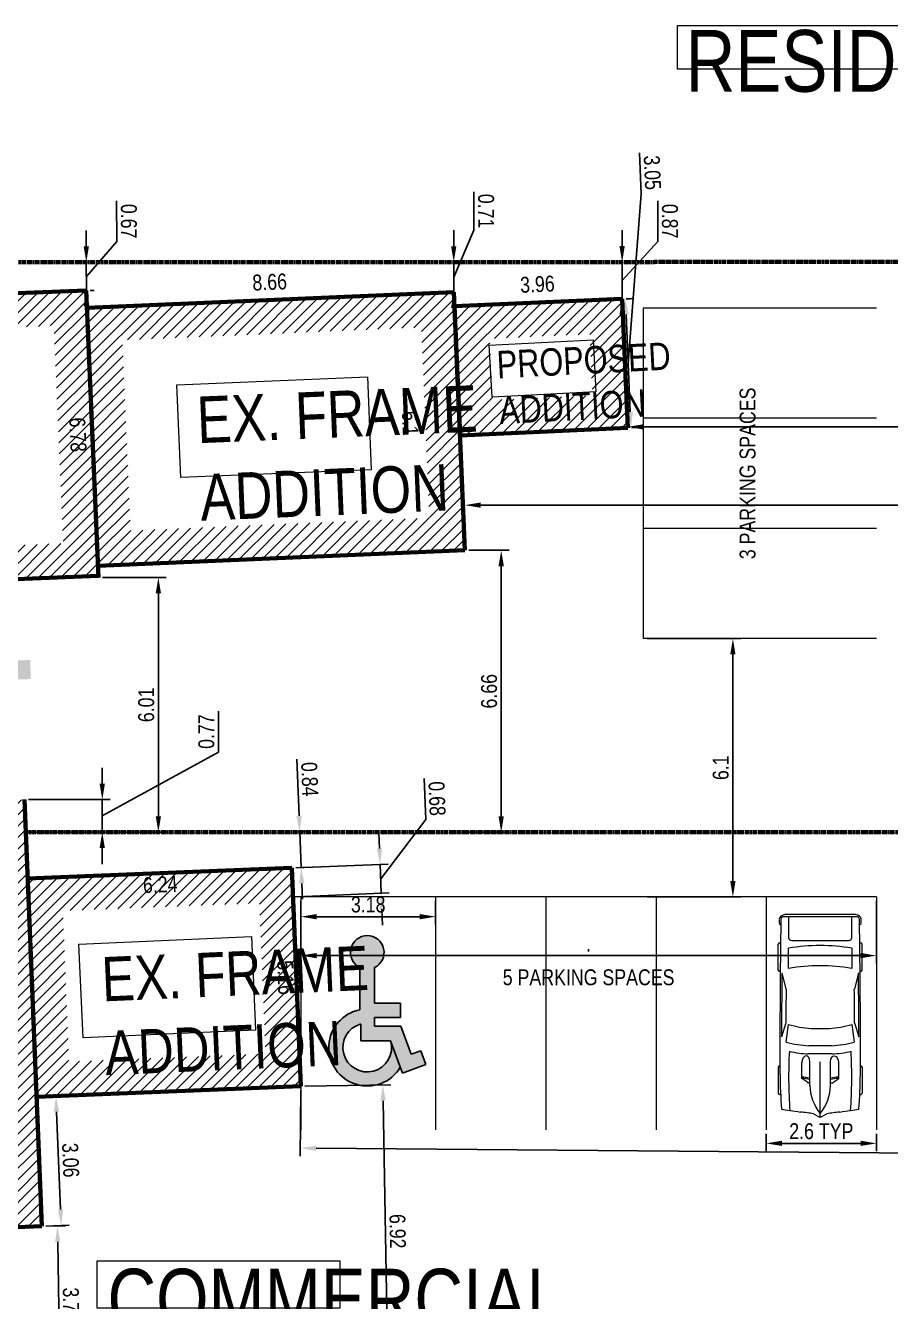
# Model space of a CAD drawing. Header units: metres. Extents: x -131662 to -32229, y -64241 to -2112.
# Drawn here: x -109444 to -89039, y -32564 to -2439 of the extents above; entities that cross this region are included whole.
import ezdxf

# ---------------------------------------------------------------- set-up
doc = ezdxf.new("R2010")
doc.units = ezdxf.units.M
doc.linetypes.add('ACAD_ISO09W100', pattern=[45, 24, -3, 6, -3, 6, -3])
for name, color, linetype, lineweight in [('C-ANNOTATIONS', 1, 'Continuous', 9), ('LR-BUILDING', 7, 'Continuous', 70), ('LR-CURB', 6, 'Continuous', 25), ('LR-EQUIPMENT', 6, 'Continuous', 9), ('LR-HATCH', 9, 'Continuous', 0), ('LR-PARKING', 1, 'Continuous', 25), ('LR-PROPERTY LINE', 4, 'ACAD_ISO09W100', 70)]:
    doc.layers.add(name, color=color, linetype=linetype, lineweight=lineweight)
doc.styles.add('300 Title Text', font='arial.ttf', dxfattribs={"width": 0.8, "height": 700})
doc.styles.add('Dimension Text', font='arial.ttf', dxfattribs={"width": 0.8})
doc.styles.add('DRAWING TEXT HIGH', font='arial.ttf', dxfattribs={"width": 0.8, "height": 2.5})
doc.styles.get("Standard").update_dxf_attribs({"font": 'arial.ttf'})
doc.styles.add('TITLE TEXT', font='arial.ttf', dxfattribs={"width": 0.8, "height": 3.5})
doc.dimstyles.new('Copy of DIM 150 - LENIN', dxfattribs={"dimscale": 150, "dimtxt": 2.5, "dimasz": 2.5, "dimexe": 1.25, "dimexo": 0.625, "dimtad": 1, "dimlfac": 0.001, "dimdsep": 46, "dimtxsty": 'Dimension Text', "dimcen": 2.5, "dimclrd": 256, "dimclre": 256, "dimclrt": 256, "dimadec": 0, "dimazin": 0, "dimtfac": 1, "dimtmove": 0, "dimatfit": 3, "dimfxl": 1, "dimarcsym": 0})
doc.dimstyles.new('DIM 150 - 2', dxfattribs={"dimscale": 150, "dimtxt": 2.5, "dimasz": 2.5, "dimexe": 1.25, "dimexo": 0.625, "dimtad": 1, "dimlfac": 0.001, "dimzin": 1, "dimdsep": 46, "dimtxsty": 'Standard', "dimcen": 2.5, "dimse1": 1, "dimse2": 1, "dimclrd": 256, "dimclre": 256, "dimclrt": 256, "dimadec": 0, "dimazin": 0, "dimtfac": 1, "dimtmove": 0, "dimatfit": 3, "dimfxl": 1, "dimarcsym": 0})
doc.dimstyles.new('DIM 150 - LR', dxfattribs={"dimscale": 150, "dimtxt": 2.5, "dimasz": 2.5, "dimexe": 1.25, "dimexo": 0.625, "dimtad": 1, "dimlfac": 0.001, "dimdsep": 46, "dimtxsty": 'Dimension Text', "dimcen": 2.5, "dimse1": 1, "dimse2": 1, "dimsd1": 1, "dimsd2": 1, "dimclrd": 256, "dimclre": 256, "dimclrt": 256, "dimadec": 0, "dimazin": 0, "dimtfac": 1, "dimtmove": 0, "dimatfit": 3, "dimfxl": 1, "dimarcsym": 0})

# ---------------------------------------------------------------- blocks, each defined once
blk = doc.blocks.new('*D84')
at = {"layer": 'Defpoints', "color": 0, "transparency": 16777216}
for p in [(-92120, -9113), (-92120, -16913), (-92120, -16913)]:
    blk.add_point(p, dxfattribs=at)
at = {"layer": 'C-ANNOTATIONS', "transparency": 16777216, "insert": (-92408, -13013), "char_height": 375, "attachment_point": 5, "rotation": 90, "style": 'Dimension Text'}
blk.add_mtext('3 PARKING SPACES', dxfattribs=at)
blk = doc.blocks.new('OUTBOUND ARROW')
at = {"layer": 'C-ANNOTATIONS'}
h = blk.add_hatch(color=256, dxfattribs=at)
h.dxf.hatch_style = 1
h.paths.add_polyline_path([(973, -337), (7649, -337), (7649, 362), (973, 362), (973, 1411), (-864, 12), (973, -1386)])
blk.add_line((7058, 290), (7058, -290), dxfattribs=at)
at = {"layer": 'C-ANNOTATIONS', "attachment_point": 1, "style": 'TITLE TEXT'}
for s, insert, char_height, width in [('OUT-BOUND', (1828, 1286), 683.1, 3343.99), ('TRAFFIC', (1972, -434), 724.6, 3547.17)]:
    blk.add_mtext(s, dxfattribs=dict(at, insert=insert, char_height=char_height, width=width))
blk = doc.blocks.new('*D106')
at = {"layer": 'Defpoints', "color": 0, "transparency": 16777216}
for p in [(-102950, -25201), (-102950, -25763), (-89370, -25763)]:
    blk.add_point(p, dxfattribs=at)
at = {"layer": 'C-ANNOTATIONS', "transparency": 16777216, "insert": (-96160, -24913), "char_height": 375, "attachment_point": 5, "style": 'Dimension Text'}
blk.add_mtext('5 PARKING SPACES', dxfattribs=at)
blk = doc.blocks.new('*U22')
for p, q in [((21.1, 37.4), (21.1, 36.8)), ((46.6, 38.9), (22.4, 38.9)), ((47.8, 37.4), (47.8, 37.4)), ((88, 31.9), (74.8, 35.9)), ((134.3, 35.6), (119.3, 31.8)), ((135.5, 37.1), (135.5, 37.4)), ((136.7, 38.9), (160.9, 38.9)), ((162.1, 37.4), (162.1, 36.8)), ((70, 31.5), (86.4, 29.4)), ((138.4, 29.4), (157.2, 29.4)), ((164.5, 26.4), (164.5, -26.4)), ((186.5, 29.4), (167, 29.4)), ((186.5, -33.5), (186.5, 33.5)), ((188.4, -32.8), (188.4, 32.8)), ((32.3, 11.6), (36.1, 17.2)), ((36.1, 17.2), (50.9, 17.2)), ((3.3, 6.1), (0.1, 0.4)), ((29.8, 9.5), (51.7, 9.5)), ((32.1, 9.5), (32.1, 11.2)), ((58.9, -10.8), (58.9, 10.8)), ((66.6, -10.5), (66.6, 10.5)), ((82.7, 8.5), (82.7, -8.5)), ((186.5, -10.5), (186.5, 10.5)), ((0, 0), (51.7, 0)), ((0.1, -0.4), (3.3, -6.1)), ((29.8, -9.5), (51.7, -9.5)), ((32.1, -9.5), (32.1, -11.2)), ((32.3, -11.6), (36.1, -17.2)), ((36.1, -17.2), (50.9, -17.2)), ((86.4, -29.4), (70, -31.5)), ((88, -31.9), (74.8, -35.9)), ((134.3, -35.6), (119.3, -31.8)), ((157.2, -29.4), (138.4, -29.4)), ((167, -29.4), (186.5, -29.4)), ((21.1, -37.4), (21.1, -36.8)), ((46.6, -38.9), (22.4, -38.9)), ((47.8, -37.4), (47.8, -37.4)), ((135.5, -37.1), (135.5, -37.4)), ((136.7, -38.9), (160.9, -38.9)), ((162.1, -37.4), (162.1, -36.8))]:
    blk.add_line(p, q)
for centre, major_axis, ratio, start_param, end_param in [((266, -27.5), (0, 313.3), 0.842304, 1.367076, 1.39176), ((41.2, -490.9), (0, 528.2), 0.842304, 0.00281, 0.075598), ((22.4, 37.4), (0, -1.48), 0.842304, 3.141593, 4.712389), ((64.5, -10555.6), (0, 10593), 0.842304, -0.013397, 0.002797), ((46.6, 37.4), (0, 1.48), 0.842304, -1.570796, 0), ((64.5, -10555.6), (0, -10591.5), 0.842304, 3.133765, 3.140441), ((136.7, 37.4), (0, -1.48), 0.842304, 3.141593, 4.712389), ((160.9, 37.4), (0, 1.48), 0.842304, -1.570796, 0), ((180.6, 35.8), (0, 2.22), 0.842304, -0.013017, 1.249894), ((64.5, -10556.4), (0, 10595.3), 0.842304, -0.013397, -0.013017), ((184, 32.8), (0, -5.25), 0.842304, 1.570796, 3.128196), ((184, 33.5), (0, -2.96), 0.842304, 1.570796, 3.128196), ((259.2, -27.5), (0, -305.3), 0.842304, 4.528606, 4.561838), ((37.5, -594), (0, -623.3), 0.842304, 3.096046, 3.200911), ((134.4, 5.4), (0, -89.8), 0.842304, 4.449482, 4.652344), ((135.3, 5.4), (0, 81.8), 0.842304, 1.245306, 1.50788), ((149.6, 2.8), (0, -79.6), 0.842304, 4.372215, 4.640744), ((95.8, -3666.4), (0, -3698.2), 0.842304, 3.134049, 3.144098), ((17.1, 0), (0, 147), 0.842304, 4.511394, 4.913384), ((35.9, 0), (0, 147), 0.842304, 4.511394, 4.913384), ((167, 26.4), (0, 2.96), 0.842304, 0, 1.570796), ((-204.5, 52.4), (0, -251), 0.842304, 1.385369, 1.434372), ((13, 17), (0, 27.4), 0.842304, 4.435146, 4.718221), ((14.2, 17), (0, 27.4), 0.842304, 4.435146, 4.718221), ((50.8, 13.3), (6.34, -0.36), 0.603834, -1.395552, 1.581315), ((0.6, 0), (0, -0.74), 0.842304, 4.131459, 5.293319), ((29.8, -46.7), (0, 56.2), 0.842304, 0, 0.590319), ((32.7, 11.2), (0, 0.74), 0.842304, 0.879714, 1.570796), ((-204.5, -52.4), (0, 251), 0.842304, -1.434372, -1.385369), ((29.8, 46.7), (0, 56.2), 0.842304, 2.551274, 3.141593), ((32.7, -11.2), (0, -0.74), 0.842304, 4.712389, 5.403472), ((13, -17), (0, -27.4), 0.842304, 1.564964, 1.848039), ((14.2, -17), (0, -27.4), 0.842304, 1.564964, 1.848039), ((134.4, -5.4), (0, -89.8), 0.842304, -1.510751, -1.307889), ((135.3, -5.4), (0, -81.8), 0.842304, -1.50788, -1.245306), ((149.6, -2.8), (0, -79.6), 0.842304, -1.499151, -1.230623), ((259.2, 27.5), (0, 305.3), 0.842304, 1.721348, 1.754579), ((266, 27.5), (0, 313.3), 0.842304, 1.749832, 1.774517), ((37.5, 594), (0, -623.3), 0.842304, -0.059319, 0.045547), ((95.8, 3666.4), (0, -3698.2), 0.842304, -0.002505, 0.007544), ((167, -26.4), (0, -2.96), 0.842304, 4.712389, 6.283185), ((184, -32.8), (0, -5.25), 0.842304, 0.013397, 1.570796), ((184, -33.5), (0, 2.96), 0.842304, 3.15499, 4.712389), ((41.2, 490.9), (0, -528.2), 0.842304, -0.075598, -0.00281), ((22.4, -37.4), (0, 1.48), 0.842304, 1.570796, 3.141593), ((64.5, 10555.6), (0, 10593), 0.842304, 3.138796, 3.15499), ((46.6, -37.4), (0, -1.48), 0.842304, 0, 1.570796), ((64.5, 10555.6), (0, -10591.5), 0.842304, 0.001152, 0.007828), ((136.7, -37.4), (0, -1.48), 0.842304, -1.570796, 0), ((160.9, -37.4), (0, 1.48), 0.842304, 3.141593, 4.712389), ((180.6, -35.8), (0, -2.22), 0.842304, -1.249894, 0.013017), ((64.5, 10556.4), (0, 10595.3), 0.842304, 3.15461, 3.15499)]:
    blk.add_ellipse(centre, major_axis=major_axis, ratio=ratio, start_param=start_param, end_param=end_param)
at = {"extrusion": (0, 0, -1)}
blk.add_ellipse((50.8, -13.3), major_axis=(6.34, 0.36), ratio=0.603834, start_param=-1.395552, end_param=1.581315, dxfattribs=at)
blk = doc.blocks.new('A$C2520555c')
h = blk.add_hatch(color=256)
h.dxf.hatch_style = 1
h.paths.add_polyline_path([(617, 1188), (617, 866), (1185, 866), (1409, 249), (1857, 412), (1761, 676), (1576, 608), (1381, 1146), (877, 1146), (877, 1310), (1376, 1310), (1376, 1590), (877, 1590), (877, 2269, 4.371929), (597, 2269), (597, 1461, 1.541796), (1369, 358), (1188, 856, -2.41074)])
for p, q in [((597, 2269), (597, 1461)), ((877, 2269), (877, 1590)), ((877, 1590), (1376, 1590)), ((1376, 1590), (1376, 1310)), ((877, 1310), (1376, 1310)), ((877, 1310), (877, 1146)), ((617, 1188), (617, 866)), ((877, 1146), (1381, 1146)), ((1381, 1146), (1576, 608)), ((617, 866), (1185, 866)), ((1185, 866), (999, 866)), ((1185, 866), (1409, 249)), ((1576, 608), (1761, 676)), ((1761, 676), (1857, 412)), ((1409, 249), (1857, 412))]:
    blk.add_line(p, q)
for centre, radius, start, end in [((737, 2559), 322, 295.7675, 244.2325), ((737, 737), 737, 100.9491, 329.0802), ((737, 737), 467, 104.9029, 14.7861)]:
    blk.add_arc(centre, radius, start, end)
blk = doc.blocks.new('RESIDENTIAL')
at = {"layer": 'C-ANNOTATIONS'}
blk.add_lwpolyline([(-2370, 443), (2370, 443), (2370, -443), (-2370, -443)], close=True, dxfattribs=at)
at = {"layer": 'C-ANNOTATIONS', "insert": (-2209, 351), "char_height": 1252.7, "width": 35.23, "attachment_point": 1, "style": '300 Title Text'}
blk.add_mtext('RESIDENTIAL', dxfattribs=at)
blk = doc.blocks.new('A$C599837e3')
at = {"layer": 'LR-BUILDING', "xscale": 0.8870610831241271, "yscale": 0.8870610831241271, "zscale": 0.8870610831241271}
blk.add_blockref('RESIDENTIAL', (2103, 393), dxfattribs=at)
blk = doc.blocks.new('*D107')
at = {"layer": 'Defpoints', "color": 0, "transparency": 16777216}
for p in [(-108012, -8698), (-108351, -15499), (-107723, -15472)]:
    blk.add_point(p, dxfattribs=at)
at = {"layer": 'C-ANNOTATIONS', "transparency": 16777216, "insert": (-108211, -12100), "char_height": 375, "attachment_point": 5, "rotation": 272.4496, "style": 'Dimension Text'}
blk.add_mtext('6.78', dxfattribs=at)
blk = doc.blocks.new('*D108')
at = {"layer": 'Defpoints', "color": 0, "transparency": 16777216}
for p in [(-99347, -8598), (-99341, -8734), (-107993, -9102)]:
    blk.add_point(p, dxfattribs=at)
at = {"layer": 'C-ANNOTATIONS', "transparency": 16777216, "insert": (-103685, -8497), "char_height": 375, "attachment_point": 5, "rotation": 2.4333, "style": 'Dimension Text'}
blk.add_mtext('8.66', dxfattribs=at)
blk = doc.blocks.new('*D109')
at = {"layer": 'Defpoints', "color": 0, "transparency": 16777216}
for p in [(-99341, -8734), (-100523, -14890), (-99082, -14829)]:
    blk.add_point(p, dxfattribs=at)
at = {"layer": 'C-ANNOTATIONS', "transparency": 16777216, "insert": (-100368, -11831), "char_height": 375, "attachment_point": 5, "rotation": 272.4333, "style": 'Dimension Text'}
blk.add_mtext('6.1', dxfattribs=at)
blk = doc.blocks.new('*D110')
at = {"layer": 'Defpoints', "color": 0, "transparency": 16777216}
for p in [(-95377, -8746), (-95371, -8893), (-99327, -9068)]:
    blk.add_point(p, dxfattribs=at)
at = {"layer": 'C-ANNOTATIONS', "transparency": 16777216, "insert": (-97368, -8548), "char_height": 375, "attachment_point": 5, "rotation": 2.5375, "style": 'Dimension Text'}
blk.add_mtext('3.96', dxfattribs=at)
blk = doc.blocks.new('*D113')
at = {"layer": 'Defpoints', "color": 0, "transparency": 16777216}
for p in [(-109396, -22575), (-103161, -22321), (-103138, -22881)]:
    blk.add_point(p, dxfattribs=at)
at = {"layer": 'C-ANNOTATIONS', "transparency": 16777216, "insert": (-106267, -22723), "char_height": 375, "attachment_point": 5, "rotation": 2.3376, "style": 'Dimension Text'}
blk.add_mtext('6.24', dxfattribs=at)
blk = doc.blocks.new('*D114')
at = {"layer": 'Defpoints', "color": 0, "transparency": 16777216}
for p in [(-103160, -22328), (-103487, -27506), (-102950, -27484)]:
    blk.add_point(p, dxfattribs=at)
at = {"layer": 'C-ANNOTATIONS', "transparency": 16777216, "insert": (-103308, -24916), "char_height": 375, "attachment_point": 5, "rotation": 272.3376, "style": 'Dimension Text'}
blk.add_mtext('5.16', dxfattribs=at)
blk = doc.blocks.new('*D115')
at = {"layer": 'Defpoints', "color": 0, "transparency": 16777216}
for p in [(-119885, -4894), (-35536, -6866), (-35577, -7999)]:
    blk.add_point(p, dxfattribs=at)
at = {"layer": 'C-ANNOTATIONS', "transparency": 16777216, "insert": (-77679, -5029), "char_height": 375, "width": 3183.4, "attachment_point": 5, "rotation": 357.8907, "style": 'Dimension Text'}
blk.add_mtext('84.37N68%%D2\'38"W', dxfattribs=at)
blk = doc.blocks.new('*D123')
at = {"layer": 'C-ANNOTATIONS', "lineweight": -2, "transparency": 16777216}
blk.add_line((-98707, -13763), (-35839, -13763), dxfattribs=at)
at = {"layer": 'C-ANNOTATIONS', "transparency": 16777216}
for points in [[(-98707, -13700), (-98707, -13825), (-99082, -13763)], [(-35839, -13700), (-35839, -13825), (-35464, -13763)]]:
    blk.add_solid(points, dxfattribs=at)
at = {"layer": 'Defpoints', "color": 0, "transparency": 16777216}
for p in [(-35464, -13763), (-35464, -14742), (-99082, -14829)]:
    blk.add_point(p, dxfattribs=at)
at = {"layer": 'C-ANNOTATIONS', "transparency": 16777216, "insert": (-67273, -13478), "char_height": 375, "attachment_point": 5}
blk.add_mtext('63.62', dxfattribs=at)
blk = doc.blocks.new('*D124')
at = {"layer": 'C-ANNOTATIONS', "lineweight": -2, "transparency": 16777216}
blk.add_line((-94861, -11915), (-35903, -11915), dxfattribs=at)
at = {"layer": 'C-ANNOTATIONS', "transparency": 16777216}
for points in [[(-94861, -11853), (-94861, -11978), (-95236, -11915)], [(-35903, -11853), (-35903, -11978), (-35528, -11915)]]:
    blk.add_solid(points, dxfattribs=at)
at = {"layer": 'Defpoints', "color": 0, "transparency": 16777216}
for p in [(-35528, -10938), (-95236, -11940), (-35528, -11915)]:
    blk.add_point(p, dxfattribs=at)
at = {"layer": 'C-ANNOTATIONS', "transparency": 16777216, "insert": (-65382, -11630), "char_height": 375, "attachment_point": 5}
blk.add_mtext('59.71', dxfattribs=at)
blk = doc.blocks.new('*D132')
at = {"layer": 'C-ANNOTATIONS', "lineweight": -2, "transparency": 16777216}
for p, q in [((-107294, -7542), (-107295, -6575)), ((-108011, -7653), (-108011, -7278)), ((-108010, -8363), (-107294, -7542)), ((-108010, -8698), (-108011, -8028)), ((-108010, -8698), (-108011, -8028)), ((-107917, -8028), (-107823, -8028)), ((-107917, -8698), (-107823, -8698)), ((-108010, -9073), (-108010, -9448))]:
    blk.add_line(p, q, dxfattribs=at)
at = {"layer": 'C-ANNOTATIONS', "transparency": 16777216}
for points in [[(-107948, -7653), (-108073, -7653), (-108011, -8028)], [(-107948, -9073), (-108073, -9073), (-108010, -8698)]]:
    blk.add_solid(points, dxfattribs=at)
at = {"layer": 'Defpoints', "color": 0, "transparency": 16777216}
for p in [(-108011, -8028), (-108011, -8028), (-108010, -8698)]:
    blk.add_point(p, dxfattribs=at)
at = {"layer": 'C-ANNOTATIONS', "transparency": 16777216, "insert": (-107009, -7058), "char_height": 375, "attachment_point": 5, "rotation": 270.0231, "style": 'Dimension Text'}
blk.add_mtext('0.67', dxfattribs=at)
blk = doc.blocks.new('*D133')
at = {"layer": 'C-ANNOTATIONS', "lineweight": -2, "transparency": 16777216}
for p, q in [((-98866, -7274), (-98866, -6365)), ((-99343, -7649), (-99343, -7274)), ((-99342, -8379), (-98866, -7274)), ((-99435, -8024), (-99530, -8025)), ((-99342, -8734), (-99342, -8024)), ((-99342, -8734), (-99342, -8024)), ((-99435, -8734), (-99530, -8735)), ((-99342, -9109), (-99342, -9484))]:
    blk.add_line(p, q, dxfattribs=at)
at = {"layer": 'C-ANNOTATIONS', "transparency": 16777216}
for points in [[(-99280, -7649), (-99405, -7649), (-99342, -8024)], [(-99280, -9109), (-99405, -9109), (-99342, -8734)]]:
    blk.add_solid(points, dxfattribs=at)
at = {"layer": 'Defpoints', "color": 0, "transparency": 16777216}
for p in [(-99342, -8024), (-99341, -8024), (-99341, -8734)]:
    blk.add_point(p, dxfattribs=at)
at = {"layer": 'C-ANNOTATIONS', "transparency": 16777216, "insert": (-98581, -6820), "char_height": 375, "attachment_point": 5, "rotation": 270.0231, "style": 'Dimension Text'}
blk.add_mtext('0.71', dxfattribs=at)
blk = doc.blocks.new('*D134')
at = {"layer": 'C-ANNOTATIONS', "lineweight": -2, "transparency": 16777216}
for p, q in [((-94529, -7542), (-94529, -6575)), ((-95370, -7648), (-95370, -7273)), ((-95369, -8458), (-94529, -7542)), ((-95369, -8893), (-95369, -8023)), ((-95369, -8893), (-95369, -8023)), ((-95277, -8023), (-95182, -8023)), ((-95277, -8893), (-95182, -8893)), ((-95369, -9268), (-95369, -9643))]:
    blk.add_line(p, q, dxfattribs=at)
at = {"layer": 'C-ANNOTATIONS', "transparency": 16777216}
for points in [[(-95307, -7648), (-95432, -7648), (-95369, -8023)], [(-95306, -9268), (-95431, -9268), (-95369, -8893)]]:
    blk.add_solid(points, dxfattribs=at)
at = {"layer": 'Defpoints', "color": 0, "transparency": 16777216}
for p in [(-95371, -8023), (-95369, -8023), (-95371, -8893)]:
    blk.add_point(p, dxfattribs=at)
at = {"layer": 'C-ANNOTATIONS', "transparency": 16777216, "insert": (-94244, -7058), "char_height": 375, "attachment_point": 5, "rotation": 270.0231, "style": 'Dimension Text'}
blk.add_mtext('0.87', dxfattribs=at)
blk = doc.blocks.new('*D85')
at = {"layer": 'C-ANNOTATIONS', "lineweight": -2, "transparency": 16777216}
for p, q in [((-94921, -6410), (-94963, -5442)), ((-95227, -10413), (-94921, -6410)), ((-95277, -8889), (-95107, -8881)), ((-95278, -9264), (-95176, -11562)), ((-95142, -11936), (-94972, -11928))]:
    blk.add_line(p, q, dxfattribs=at)
at = {"layer": 'C-ANNOTATIONS', "transparency": 16777216}
for points in [[(-95215, -9261), (-95340, -9267), (-95294, -8889)], [(-95114, -11559), (-95238, -11565), (-95159, -11936)]]:
    blk.add_solid(points, dxfattribs=at)
at = {"layer": 'Defpoints', "color": 0, "transparency": 16777216}
for p in [(-95371, -8893), (-95236, -11940), (-95159, -11936)]:
    blk.add_point(p, dxfattribs=at)
at = {"layer": 'C-ANNOTATIONS', "transparency": 16777216, "insert": (-94657, -5913), "char_height": 375, "attachment_point": 5, "rotation": 272.5375, "style": 'Dimension Text'}
blk.add_mtext('3.05', dxfattribs=at)
blk = doc.blocks.new('*D89')
at = {"layer": 'C-ANNOTATIONS', "lineweight": -2, "transparency": 16777216}
for p, q in [((-102950, -23106), (-102950, -23667)), ((-99770, -23106), (-99770, -23667)), ((-102575, -23479), (-100145, -23479))]:
    blk.add_line(p, q, dxfattribs=at)
at = {"layer": 'C-ANNOTATIONS', "transparency": 16777216}
for points in [[(-102575, -23417), (-102575, -23542), (-102950, -23479)], [(-100145, -23417), (-100145, -23542), (-99770, -23479)]]:
    blk.add_solid(points, dxfattribs=at)
at = {"layer": 'Defpoints', "color": 0, "transparency": 16777216}
for p in [(-102950, -23013), (-99770, -23013), (-99770, -23479)]:
    blk.add_point(p, dxfattribs=at)
at = {"layer": 'C-ANNOTATIONS', "transparency": 16777216, "insert": (-101360, -23194), "char_height": 375, "attachment_point": 5, "style": 'Dimension Text'}
blk.add_mtext('3.18', dxfattribs=at)
blk = doc.blocks.new('*D90')
at = {"layer": 'C-ANNOTATIONS', "lineweight": -2, "transparency": 16777216}
for p, q in [((-102950, -23106), (-102950, -24586)), ((-89370, -23106), (-89370, -24586)), ((-102575, -24398), (-89745, -24398))]:
    blk.add_line(p, q, dxfattribs=at)
at = {"layer": 'C-ANNOTATIONS', "transparency": 16777216}
for points in [[(-102575, -24336), (-102575, -24461), (-102950, -24398)], [(-89745, -24336), (-89745, -24461), (-89370, -24398)]]:
    blk.add_solid(points, dxfattribs=at)
at = {"layer": 'Defpoints', "color": 0, "transparency": 16777216}
for p in [(-102950, -23013), (-89370, -23013), (-89370, -24398)]:
    blk.add_point(p, dxfattribs=at)
at = {"layer": 'C-ANNOTATIONS', "transparency": 16777216, "insert": (-96160, -24117), "char_height": 375, "attachment_point": 5, "style": 'Dimension Text'}
blk.add_mtext('.', dxfattribs=at)
blk = doc.blocks.new('*D91')
at = {"layer": 'C-ANNOTATIONS', "lineweight": -2, "transparency": 16777216}
for p, q in [((-94776, -16913), (-92569, -16913)), ((-92756, -17288), (-92756, -22638)), ((-94776, -23013), (-92569, -23013))]:
    blk.add_line(p, q, dxfattribs=at)
at = {"layer": 'C-ANNOTATIONS', "transparency": 16777216}
for points in [[(-92819, -17288), (-92694, -17288), (-92756, -16913)], [(-92819, -22638), (-92694, -22638), (-92756, -23013)]]:
    blk.add_solid(points, dxfattribs=at)
at = {"layer": 'Defpoints', "color": 0, "transparency": 16777216}
for p in [(-94870, -16913), (-94870, -23013), (-92756, -23013)]:
    blk.add_point(p, dxfattribs=at)
at = {"layer": 'C-ANNOTATIONS', "transparency": 16777216, "insert": (-93042, -19963), "char_height": 375, "attachment_point": 5, "rotation": 90, "style": 'Dimension Text'}
blk.add_mtext('6.1', dxfattribs=at)
blk = doc.blocks.new('*D92')
at = {"layer": 'C-ANNOTATIONS', "lineweight": -2, "transparency": 16777216}
for p, q in [((-98988, -14829), (-98035, -14829)), ((-98222, -15204), (-98222, -21111)), ((-98988, -21486), (-98035, -21486))]:
    blk.add_line(p, q, dxfattribs=at)
at = {"layer": 'C-ANNOTATIONS', "transparency": 16777216}
for points in [[(-98285, -15204), (-98160, -15204), (-98222, -14829)], [(-98285, -21111), (-98160, -21111), (-98222, -21486)]]:
    blk.add_solid(points, dxfattribs=at)
at = {"layer": 'Defpoints', "color": 0, "transparency": 16777216}
for p in [(-99082, -14829), (-99082, -21486), (-98222, -21486)]:
    blk.add_point(p, dxfattribs=at)
at = {"layer": 'C-ANNOTATIONS', "transparency": 16777216, "insert": (-98507, -18157), "char_height": 375, "attachment_point": 5, "rotation": 90, "style": 'Dimension Text'}
blk.add_mtext('6.66', dxfattribs=at)
blk = doc.blocks.new('*D93')
at = {"layer": 'C-ANNOTATIONS', "lineweight": -2, "transparency": 16777216}
for p, q in [((-107629, -15472), (-106123, -15472)), ((-106311, -15847), (-106311, -21111)), ((-107373, -21486), (-106123, -21486))]:
    blk.add_line(p, q, dxfattribs=at)
at = {"layer": 'C-ANNOTATIONS', "transparency": 16777216}
for points in [[(-106373, -15847), (-106248, -15847), (-106311, -15472)], [(-106373, -21111), (-106248, -21111), (-106311, -21486)]]:
    blk.add_solid(points, dxfattribs=at)
at = {"layer": 'Defpoints', "color": 0, "transparency": 16777216}
for p in [(-107723, -15472), (-107467, -21486), (-106311, -21486)]:
    blk.add_point(p, dxfattribs=at)
at = {"layer": 'C-ANNOTATIONS', "transparency": 16777216, "insert": (-106596, -18479), "char_height": 375, "attachment_point": 5, "rotation": 90, "style": 'Dimension Text'}
blk.add_mtext('6.01', dxfattribs=at)
blk = doc.blocks.new('COMMERCIAL')
at = {"layer": 'C-ANNOTATIONS'}
blk.add_lwpolyline([(-2188, 427), (2188, 427), (2188, -427), (-2188, -427)], close=True, dxfattribs=at)
at = {"layer": 'C-ANNOTATIONS', "insert": (-2004, 284), "char_height": 1087.5, "width": 20.47, "attachment_point": 1, "style": '300 Title Text'}
blk.add_mtext('COMMERCIAL', dxfattribs=at)
blk = doc.blocks.new('A$C99141396')
at = {"layer": 'LR-BUILDING'}
blk.add_blockref('COMMERCIAL', (2188, 427), dxfattribs=at)
blk = doc.blocks.new('*D94')
at = {"layer": 'C-ANNOTATIONS', "lineweight": -2, "transparency": 16777216}
for p, q in [((-104891, -19594), (-104891, -18627)), ((-107634, -21101), (-104891, -19594)), ((-107634, -20341), (-107634, -19966)), ((-109373, -20716), (-107447, -20716)), ((-107634, -20716), (-107634, -21486)), ((-107634, -20716), (-107634, -21486)), ((-109373, -21486), (-107447, -21486)), ((-107634, -21861), (-107634, -22236))]:
    blk.add_line(p, q, dxfattribs=at)
at = {"layer": 'C-ANNOTATIONS', "transparency": 16777216}
for points in [[(-107697, -20341), (-107572, -20341), (-107634, -20716)], [(-107697, -21861), (-107572, -21861), (-107634, -21486)]]:
    blk.add_solid(points, dxfattribs=at)
at = {"layer": 'Defpoints', "color": 0, "transparency": 16777216}
for p in [(-109467, -20716), (-109467, -21486), (-107634, -21486)]:
    blk.add_point(p, dxfattribs=at)
at = {"layer": 'C-ANNOTATIONS', "transparency": 16777216, "insert": (-105177, -19110), "char_height": 375, "attachment_point": 5, "rotation": 90, "style": 'Dimension Text'}
blk.add_mtext('0.77', dxfattribs=at)
blk = doc.blocks.new('*D95')
at = {"layer": 'C-ANNOTATIONS', "lineweight": -2, "transparency": 16777216}
for p, q in [((-100003, -21186), (-100042, -20219)), ((-101065, -22585), (-100003, -21186)), ((-101094, -21869), (-101109, -21494)), ((-103067, -22324), (-100891, -22236)), ((-101079, -22243), (-101051, -22928)), ((-101079, -22243), (-101051, -22928)), ((-103039, -23009), (-100863, -22920)), ((-101035, -23302), (-101020, -23677))]:
    blk.add_line(p, q, dxfattribs=at)
at = {"layer": 'C-ANNOTATIONS', "transparency": 16777216}
for points in [[(-101031, -21866), (-101156, -21871), (-101079, -22243)], [(-100973, -23300), (-101098, -23305), (-101051, -22928)]]:
    blk.add_solid(points, dxfattribs=at)
at = {"layer": 'Defpoints', "color": 0, "transparency": 16777216}
for p in [(-103160, -22328), (-103133, -23013), (-101051, -22928)]:
    blk.add_point(p, dxfattribs=at)
at = {"layer": 'C-ANNOTATIONS', "transparency": 16777216, "insert": (-99738, -20691), "char_height": 375, "attachment_point": 5, "rotation": 272.3376, "style": 'Dimension Text'}
blk.add_mtext('0.68', dxfattribs=at)
blk = doc.blocks.new('*D96')
at = {"layer": 'C-ANNOTATIONS', "lineweight": -2, "transparency": 16777216}
for p, q in [((-102992, -21102), (-103046, -19763)), ((-103101, -21482), (-102789, -21469)), ((-102942, -22319), (-102976, -21477)), ((-103067, -22324), (-102755, -22312)), ((-102927, -22694), (-102911, -23069))]:
    blk.add_line(p, q, dxfattribs=at)
at = {"layer": 'C-ANNOTATIONS', "transparency": 16777216}
for points in [[(-102929, -21100), (-103054, -21105), (-102976, -21477)], [(-102864, -22692), (-102989, -22697), (-102942, -22319)]]:
    blk.add_solid(points, dxfattribs=at)
at = {"layer": 'Defpoints', "color": 0, "transparency": 16777216}
for p in [(-103195, -21486), (-102976, -21477), (-103160, -22328)]:
    blk.add_point(p, dxfattribs=at)
at = {"layer": 'C-ANNOTATIONS', "transparency": 16777216, "insert": (-102742, -20234), "char_height": 375, "attachment_point": 5, "rotation": 272.3376, "style": 'Dimension Text'}
blk.add_mtext('0.84', dxfattribs=at)
blk = doc.blocks.new('*D97')
at = {"layer": 'C-ANNOTATIONS', "lineweight": -2, "transparency": 16777216}
for p, q in [((-108967, -30787), (-108505, -30778)), ((-108685, -31157), (-108632, -34136)), ((-108900, -34516), (-108438, -34508))]:
    blk.add_line(p, q, dxfattribs=at)
at = {"layer": 'C-ANNOTATIONS', "transparency": 16777216}
for points in [[(-108623, -31155), (-108748, -31158), (-108692, -30782)], [(-108570, -34135), (-108695, -34137), (-108625, -34511)]]:
    blk.add_solid(points, dxfattribs=at)
at = {"layer": 'Defpoints', "color": 0, "transparency": 16777216}
for p in [(-109060, -30788), (-108994, -34518), (-108625, -34511)]:
    blk.add_point(p, dxfattribs=at)
at = {"layer": 'C-ANNOTATIONS', "transparency": 16777216, "insert": (-108373, -32641), "char_height": 375, "attachment_point": 5, "rotation": 271.0236, "style": 'Dimension Text'}
blk.add_mtext('3.73', dxfattribs=at)
blk = doc.blocks.new('*D98')
at = {"layer": 'C-ANNOTATIONS', "lineweight": -2, "transparency": 16777216}
for p, q in [((-102856, -27482), (-100828, -27446)), ((-101008, -27824), (-100898, -33998)), ((-102733, -34406), (-100704, -34369))]:
    blk.add_line(p, q, dxfattribs=at)
at = {"layer": 'C-ANNOTATIONS', "transparency": 16777216}
for points in [[(-100946, -27823), (-101071, -27826), (-101015, -27449)], [(-100836, -33997), (-100961, -33999), (-100891, -34373)]]:
    blk.add_solid(points, dxfattribs=at)
at = {"layer": 'Defpoints', "color": 0, "transparency": 16777216}
for p in [(-102950, -27484), (-102826, -34407), (-100891, -34373)]:
    blk.add_point(p, dxfattribs=at)
at = {"layer": 'C-ANNOTATIONS', "transparency": 16777216, "insert": (-100668, -30906), "char_height": 375, "attachment_point": 5, "rotation": 271.0236, "style": 'Dimension Text'}
blk.add_mtext('6.92', dxfattribs=at)
blk = doc.blocks.new('*D99')
at = {"layer": 'C-ANNOTATIONS', "lineweight": -2, "transparency": 16777216}
for p, q in [((-102951, -27578), (-102963, -29131)), ((-35288, -28117), (-35301, -29670)), ((-102587, -28947), (-35674, -29480))]:
    blk.add_line(p, q, dxfattribs=at)
at = {"layer": 'C-ANNOTATIONS', "transparency": 16777216}
for points in [[(-102586, -28884), (-102587, -29009), (-102962, -28944)], [(-35674, -29417), (-35675, -29542), (-35299, -29483)]]:
    blk.add_solid(points, dxfattribs=at)
at = {"layer": 'Defpoints', "color": 0, "transparency": 16777216}
for p in [(-102950, -27484), (-35287, -28023), (-35299, -29483)]:
    blk.add_point(p, dxfattribs=at)
at = {"layer": 'C-ANNOTATIONS', "transparency": 16777216, "insert": (-69425, -28926), "char_height": 375, "attachment_point": 5, "rotation": 359.5435, "style": 'Dimension Text'}
blk.add_mtext('67.66', dxfattribs=at)
blk = doc.blocks.new('*D100')
at = {"layer": 'C-ANNOTATIONS', "lineweight": -2, "transparency": 16777216}
for p, q in [((-109091, -27727), (-108541, -27704)), ((-108619, -30395), (-108713, -28087)), ((-108967, -30784), (-108416, -30762))]:
    blk.add_line(p, q, dxfattribs=at)
at = {"layer": 'C-ANNOTATIONS', "transparency": 16777216}
for points in [[(-108650, -28084), (-108775, -28089), (-108728, -27712)], [(-108556, -30392), (-108681, -30397), (-108603, -30770)]]:
    blk.add_solid(points, dxfattribs=at)
at = {"layer": 'Defpoints', "color": 0, "transparency": 16777216}
for p in [(-108728, -27712), (-109185, -27731), (-109060, -30788)]:
    blk.add_point(p, dxfattribs=at)
at = {"layer": 'C-ANNOTATIONS', "transparency": 16777216, "insert": (-108381, -29229), "char_height": 375, "attachment_point": 5, "rotation": 272.3375, "style": 'Dimension Text'}
blk.add_mtext('3.06', dxfattribs=at)
blk = doc.blocks.new('*D101')
at = {"layer": 'C-ANNOTATIONS', "lineweight": -2, "transparency": 16777216}
for p, q in [((-91970, -28606), (-91970, -29018)), ((-89370, -28606), (-89370, -29018)), ((-91595, -28831), (-89745, -28831))]:
    blk.add_line(p, q, dxfattribs=at)
at = {"layer": 'C-ANNOTATIONS', "transparency": 16777216}
for points in [[(-91595, -28768), (-91595, -28893), (-91970, -28831)], [(-89745, -28768), (-89745, -28893), (-89370, -28831)]]:
    blk.add_solid(points, dxfattribs=at)
at = {"layer": 'Defpoints', "color": 0, "transparency": 16777216}
for p in [(-91970, -28513), (-89370, -28513), (-89370, -28831)]:
    blk.add_point(p, dxfattribs=at)
at = {"layer": 'C-ANNOTATIONS', "transparency": 16777216, "insert": (-90670, -28546), "char_height": 375, "width": 2117.65, "attachment_point": 5, "style": 'Dimension Text'}
blk.add_mtext('2.6 TYP', dxfattribs=at)
blk = doc.blocks.new('*D139')
at = {"layer": 'Defpoints', "color": 0, "transparency": 16777216}
for p in [(-35351, -20497), (-109440, -21486), (-35351, -21486)]:
    blk.add_point(p, dxfattribs=at)
at = {"layer": 'C-ANNOTATIONS', "transparency": 16777216, "insert": (-72396, -20212), "char_height": 375, "width": 4131.56, "attachment_point": 5, "style": 'Dimension Text'}
blk.add_mtext('74.09 N68%%D01\'15"W', dxfattribs=at)

msp = doc.modelspace()

# ---------------------------------------------------------------- hatches: boundary and pattern name
at = {"layer": 'LR-HATCH'}
h = msp.add_hatch(dxfattribs=at)
h.set_pattern_fill('ANSI31', color=256, scale=60)
h.set_pattern_definition([(45, (-19278.33, -19358.95), (-134.70384, 134.70384), [])])
h.paths.add_polyline_path([(-109471.439, -20716.576), (-116845.674, -21008.359), (-116434.553, -31079.98), (-109060.318, -30788.197)])
h.paths.add_polyline_path([(-116013.67, -21776.065), (-110238.185, -21547.541), (-109892.322, -30020.491), (-115667.807, -30249.015)], flags=16)
h.paths.add_polyline_path([(-103160.456, -22328.319), (-109395.577, -22575.03), (-109185.123, -27730.74), (-102949.997, -27484.029)])
h.paths.add_polyline_path([(-103927.202, -23159.284), (-103782.001, -26716.324), (-108418.376, -26899.776), (-108563.573, -23342.735)], flags=16)
h.paths.add_polyline_path([(-108010.355, -8697.949), (-117323.733, -9051.697), (-117035.884, -15825.583), (-107724.287, -15429.897)])
h.paths.add_polyline_path([(-108557.531, -14664.582), (-116270.57, -14992.34), (-116490.337, -9820.619), (-108775.821, -9527.6)], flags=16)
h.paths.add_polyline_path([(-99340.988, -8734.46), (-107993.18, -9102.127), (-107734.2, -15196.626), (-99082.008, -14828.96)])
h.paths.add_polyline_path([(-100106.302, -9567.704), (-99915.251, -14063.646), (-106968.886, -14363.383), (-107159.936, -9867.441)], flags=16)
h.paths.add_polyline_path([(-95370.683, -8892.863), (-99326.8, -9068.186), (-99191.765, -12115.196), (-95235.648, -11939.872)])
h.paths.add_polyline_path([(-96134.48, -9727.497), (-96070.283, -11176.075), (-98427.969, -11280.561), (-98492.165, -9831.983)], flags=16)

# ---------------------------------------------------------------- linework, layer by layer
at = {"layer": 'C-ANNOTATIONS'}
for p, q in [((-89369.997, -9112.58), (-94869.997, -9112.58)), ((-94869.997, -9112.58), (-94869.997, -16912.58)), ((-89369.997, -11712.58), (-94869.997, -11712.58)), ((-89369.997, -14312.58), (-94869.997, -14312.58)), ((-89369.997, -16912.58), (-94869.997, -16912.58)), ((-89369.997, -23012.58), (-103132.524, -23012.58)), ((-102949.997, -23012.58), (-102949.997, -28512.58)), ((-99769.997, -23012.58), (-99769.997, -28512.58)), ((-97169.997, -23012.58), (-97169.997, -28512.58)), ((-94569.997, -23012.58), (-94569.997, -28512.58)), ((-91969.997, -23012.58), (-91969.997, -28512.58)), ((-89369.997, -23012.58), (-89369.997, -28512.58))]:
    msp.add_line(p, q, dxfattribs=at)
for points in [[(-98502.583, -9988.681), (-96053.227, -9861.543), (-95989.473, -11089.776), (-98438.829, -11216.914)], [(-105873.411, -10922.452), (-101379.002, -10735.321), (-101287.77, -12926.494), (-105782.178, -13113.625)], [(-104020.976, -26161.027), (-108087.335, -26337.698), (-108183.417, -24126.215), (-104117.058, -23949.545)]]:
    msp.add_lwpolyline(points, close=True, dxfattribs=at)
at = {"layer": 'LR-BUILDING'}
for p, q in [((-117323.733, -9051.697), (-108010.355, -8697.949)), ((-107722.505, -15471.836), (-108010.355, -8697.949)), ((-107993.18, -9102.127), (-99340.988, -8734.46)), ((-99340.988, -8734.46), (-99082.008, -14828.96)), ((-95370.683, -8892.863), (-99326.8, -9068.186)), ((-95370.683, -8892.863), (-95235.648, -11939.872)), ((-99326.8, -9068.186), (-99191.765, -12115.196)), ((-99191.765, -12115.196), (-95235.648, -11939.872)), ((-99082.008, -14828.96), (-107734.2, -15196.626)), ((-117035.884, -15825.583), (-107724.287, -15429.897)), ((-109060.318, -30788.197), (-109471.439, -20716.576)), ((-109395.577, -22575.03), (-103160.456, -22328.319)), ((-103160.456, -22328.319), (-102949.997, -27484.029)), ((-109363.948, -23374.404), (-109362.949, -23374.365)), ((-102982.626, -26684.695), (-102981.626, -26684.655)), ((-109185.123, -27730.74), (-102949.997, -27484.029)), ((-103749.897, -27502.805), (-103749.331, -27516.659)), ((-109092.947, -29988.862), (-109091.948, -29988.822)), ((-109092.947, -29988.862), (-109091.948, -29988.822)), ((-116434.553, -31079.98), (-109060.318, -30788.197))]:
    msp.add_line(p, q, dxfattribs=at)
at = {"layer": 'LR-CURB'}
msp.add_line((-99307.418, -9524.447), (-99306.58, -9524.447), dxfattribs=at)
at = {"layer": 'LR-PROPERTY LINE'}
for p, q in [((-119757.32, -8032.676), (-35577.327, -7998.802)), ((-119757.32, -8032.676), (-35577.327, -7998.802)), ((-109440.995, -21485.974), (-35350.995, -21485.974))]:
    msp.add_line(p, q, dxfattribs=at)

# ---------------------------------------------------------------- block references
for name, p, xscale, yscale, zscale in [('A$C599837e3', (-94062.263, -3470.057), 1.311687639617282, 1.311687639617282, 1.311687639617282), ('A$C99141396', (-107751.849, -32722.453), 1.307950726928759, 1.307950726928759, 1.307950726928759)]:
    msp.add_blockref(name, p, dxfattribs=dict(xscale=xscale, yscale=yscale, zscale=zscale))
at = {"layer": 'C-ANNOTATIONS', "xscale": 0.6435798356927556, "yscale": 0.6435798356927556, "zscale": 0.6435798356927556, "rotation": 1.547047549049954}
msp.add_blockref('OUTBOUND ARROW', (-114247.478, -17785.882), dxfattribs=at)
at = {"layer": 'LR-EQUIPMENT', "xscale": 25.4, "yscale": 25.4, "zscale": 25.4, "rotation": 90}
msp.add_blockref('*U22', (-90696.65, -28216.954), dxfattribs=at)
at = {"layer": 'LR-PARKING', "xscale": 1.231974825167562, "yscale": 1.231974825167562, "zscale": 1.231974825167562}
msp.add_blockref('A$C2520555c', (-102290.479, -27476.729), dxfattribs=at)

# ---------------------------------------------------------------- texts
at = {"layer": 'C-ANNOTATIONS', "attachment_point": 1, "style": 'DRAWING TEXT HIGH'}
for s, insert, char_height, width, rotation in [('PROPOSED\\PADDITION', (-98343.213, -10125.35), 647.9439, 7526.17751, 2.9713674), ('EX. FRAME\\PADDITION', (-105425.014, -11203.585), 1099.1251, 7332.45599, 2.3842167), ('EX. FRAME\\PADDITION', (-107669.87, -24435.986), 1045.8607, 9601.44571, 2.4877573)]:
    msp.add_mtext(s, dxfattribs=dict(at, insert=insert, char_height=char_height, width=width, rotation=rotation))

# ---------------------------------------------------------------- dimensions: what is measured, and where the dimension line sits
at = {"layer": 'C-ANNOTATIONS'}
for p1, p2, distance, text, dimstyle, picture, middle in [((-119885.452, -4893.691), (-35577.327, -7998.802), 1133.297, '<>N68%%D2\'38"W', 'DIM 150 - LR', '*D115', (-77679.176, -5028.568)), ((-91969.997, -28512.58), (-89369.997, -28512.58), -318.329, '<> TYP', 'Copy of DIM 150 - LENIN', '*D101', (-90669.997, -28545.693))]:
    dim = msp.add_aligned_dim(p1=p1, p2=p2, distance=distance, text=text, dimstyle=dimstyle, dxfattribs=at)
    dim.commit()
    dim.dimension.update_dxf_attribs({"geometry": picture, "text_midpoint": middle})
for base, p1, p2, angle, picture, middle, dimtype in [((-95159.349, -11936.491), (-95370.683, -8892.863), (-95235.648, -11939.872), 272.5375232, '*D85', (-94924.72, -6316.322), 161), ((-99342.446, -8024.461), (-99340.988, -8734.46), (-99341.274, -8024.46), 90.0230556, '*D133', (-98866.106, -7180.519), 161), ((-108010.624, -8027.949), (-108010.355, -8697.949), (-108010.624, -8027.949), 90.0230556, '*D132', (-107294.456, -7447.889), 161), ((-95369.37, -8022.862), (-95370.683, -8892.863), (-95371.033, -8022.863), 90.0230556, '*D134', (-94528.66, -7447.792), 161), ((-107634.108, -21485.974), (-109466.756, -20716.391), (-109466.756, -21485.974), 90, '*D94', (-104891.354, -19499.983), 160), ((-101050.648, -22927.596), (-103160.456, -22328.319), (-103132.524, -23012.58), 272.3375541, '*D95', (-100006.639, -21092.249), 161)]:
    dim = msp.add_linear_dim(base=base, p1=p1, p2=p2, angle=angle, dimstyle='Copy of DIM 150 - LENIN', override={"dimtmove": 1}, dxfattribs=at)
    dim.commit()
    dim.dimension.update_dxf_attribs({"geometry": picture, "text_midpoint": middle, "dimtype": dimtype})
for p1, p2, distance, dimstyle, picture, middle in [((-107993.18, -9102.127), (-99340.988, -8734.46), 136.922, 'DIM 150 - LR', '*D108', (-103685.006, -8496.537)), ((-99326.8, -9068.186), (-95370.683, -8892.863), 147.465, 'DIM 150 - LR', '*D110', (-97367.903, -8548.142)), ((-108012.283, -8698.022), (-107722.505, -15471.836), -629.082, 'DIM 150 - LR', '*D107', (-108210.947, -12099.626)), ((-99340.988, -8734.46), (-99082.008, -14828.96), -1442.531, 'DIM 150 - LR', '*D109', (-100367.77, -11830.845)), ((-103160.456, -22328.319), (-103194.841, -21485.974), -218.786, 'Copy of DIM 150 - LENIN', '*D96', (-102741.54, -20233.676)), ((-109395.577, -22575.03), (-103160.775, -22320.521), -560.872, 'DIM 150 - LR', '*D113', (-106266.933, -22723.203)), ((-103160.456, -22328.319), (-102949.997, -27484.029), -537.725, 'DIM 150 - LR', '*D114', (-103307.526, -24916.473)), ((-109060.318, -30788.197), (-109185.123, -27730.74), -457.471, 'Copy of DIM 150 - LENIN', '*D100', (-108380.525, -29229.172)), ((-102949.997, -27484.029), (-102826.295, -34407.407), 1935.119, 'Copy of DIM 150 - LENIN', '*D98', (-100668.167, -30906.053)), ((-109060.318, -30788.197), (-108993.684, -34517.601), 368.357, 'Copy of DIM 150 - LENIN', '*D97', (-108373.405, -32641.221))]:
    dim = msp.add_aligned_dim(p1=p1, p2=p2, distance=distance, dimstyle=dimstyle, dxfattribs=at)
    dim.commit()
    dim.dimension.update_dxf_attribs({"geometry": picture, "text_midpoint": middle})
dim = msp.add_linear_dim(base=(-92119.997, -16912.58), p1=(-92119.997, -9112.58), p2=(-92119.997, -16912.58), angle=90, text='3 PARKING SPACES', dimstyle='DIM 150 - LR', dxfattribs=at)
dim.commit()
dim.dimension.update_dxf_attribs({"geometry": '*D84', "text_midpoint": (-92407.77, -13012.58)})
for base, p1, p2, dimstyle, picture, middle in [((-35528.005, -11915.262), (-95235.648, -11939.872), (-35528.005, -10937.904), 'DIM 150 - 2', '*D124', (-65381.827, -11630.047)), ((-35464.161, -13762.918), (-99082.008, -14828.96), (-35464.161, -14742.388), 'DIM 150 - 2', '*D123', (-67273.085, -13477.575)), ((-99769.997, -23479.338), (-102949.997, -23012.58), (-99769.997, -23012.58), 'Copy of DIM 150 - LENIN', '*D89', (-101359.997, -23193.995))]:
    dim = msp.add_linear_dim(base=base, p1=p1, p2=p2, dimstyle=dimstyle, dxfattribs=at)
    dim.commit()
    dim.dimension.update_dxf_attribs({"geometry": picture, "text_midpoint": middle})
for base, p1, p2, picture, middle in [((-98222.166, -21485.974), (-99082.008, -14828.96), (-99082.008, -21485.974), '*D92', (-98507.381, -18157.467)), ((-106310.812, -21485.974), (-107722.505, -15471.836), (-107466.941, -21485.974), '*D93', (-106596.027, -18478.905)), ((-92756.456, -23012.58), (-94869.997, -16912.58), (-94869.997, -23012.58), '*D91', (-93041.671, -19962.58))]:
    dim = msp.add_linear_dim(base=base, p1=p1, p2=p2, angle=90, dimstyle='Copy of DIM 150 - LENIN', dxfattribs=at)
    dim.commit()
    dim.dimension.update_dxf_attribs({"geometry": picture, "text_midpoint": middle})
for base, p1, p2, text, picture, middle in [((-35350.995, -20497.457), (-109440.032, -21485.974), (-35350.995, -21485.974), '<> N68%%D01\'15"W', '*D139', (-72395.514, -20212.242)), ((-102949.997, -25200.857), (-89369.997, -25762.58), (-102949.997, -25762.58), '5 PARKING SPACES', '*D106', (-96159.997, -24913.212))]:
    dim = msp.add_linear_dim(base=base, p1=p1, p2=p2, text=text, dimstyle='DIM 150 - LR', dxfattribs=at)
    dim.commit()
    dim.dimension.update_dxf_attribs({"geometry": picture, "text_midpoint": middle})
dim = msp.add_linear_dim(base=(-89369.997, -24398.022), p1=(-102949.997, -23012.58), p2=(-89369.997, -23012.58), text='.', dimstyle='Copy of DIM 150 - LENIN', dxfattribs=at)
dim.commit()
dim.dimension.update_dxf_attribs({"geometry": '*D90', "text_midpoint": (-96159.997, -24398.022), "dimtype": 160})
dim = msp.add_linear_dim(base=(-35299.104, -29482.834), p1=(-102949.997, -27484.029), p2=(-35287.474, -28023.142), angle=359.5434956, dimstyle='Copy of DIM 150 - LENIN', dxfattribs=at)
dim.commit()
dim.dimension.update_dxf_attribs({"geometry": '*D99', "text_midpoint": (-69427.153, -29210.913), "dimtype": 161})

doc.saveas('drawing.dxf')
